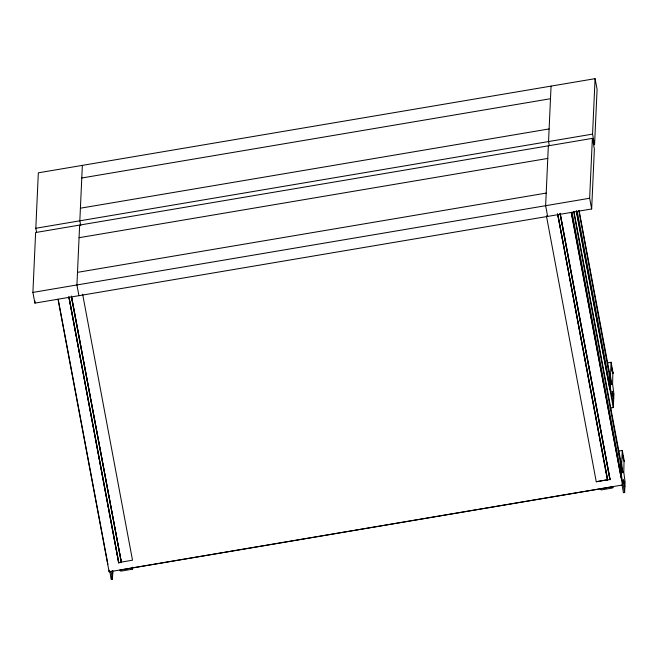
<?xml version="1.0" encoding="UTF-8"?>
<svg xmlns="http://www.w3.org/2000/svg" width="658" height="658" viewBox="0 0 658 658"><rect width="100%" height="100%" fill="white"/><g stroke="black" fill="none" stroke-linecap="round" stroke-linejoin="round"><path stroke-width="0.99" d="M609.719 388.335L609.834 385.341M610.032 380.34L610.106 378.342M579.081 210.642L610.328 377.289L609.867 389.355L576.35 211.58M620.913 476.466L621.029 473.472M621.218 468.471L621.292 466.473M573.908 211.531L621.522 465.42L621.053 477.494L571.185 212.493M32.9 292.407L35.622 232.529L592.365 138.369L594.38 149.086L591.657 208.964L34.907 303.124L32.9 292.407L589.65 198.255L592.365 138.369M36.544 232.159L35.812 228.26L38.328 172.824L595.079 78.664L597.086 89.381L594.569 144.818L592.562 134.109L595.079 78.664M34.907 303.124L34.997 301.093M79.634 225.085L76.92 284.963L78.927 295.681M82.349 165.38L79.832 220.817L80.745 225.686M622.624 481.804L622.476 485.004L109.129 571.818L109.203 570.223M112.057 570.905L112.707 573.661L112.452 579.139L111.284 579.336L111.408 576.597M112.839 570.65L112.715 573.422L112.321 570.988M71.278 296.388L121.335 562.393L118.67 562.845L69 297.457M600.894 488.73L601.116 489.922L612.277 488.039A1.217 1.168 2.6 0 0 613.231 486.649L119.846 570.083A1.217 1.168 2.6 0 0 121.245 571.078L132.406 569.195L132.497 567.188M548.344 145.813L545.63 205.699L547.637 216.408M551.059 86.108L548.542 141.552L549.274 145.443M607.408 479.855L596.255 481.738L607.605 479.674L605.327 467.674M610.015 386.073L610.353 378.769L611.743 384.667L610.476 375.948L611.101 362.278L607.375 362.912M560.205 213.307L610.081 479.295L607.4 480.151L607.416 479.707M607.605 479.674L557.713 214.08M612.845 372.724L612.869 372.14L613.091 373.333L611.101 362.278M610.27 408.059L613.297 407.549L613.692 398.871L612.277 391.304L613.7 398.633L613.914 394.01L612.606 384.083L612.869 372.14M621.201 474.245L621.539 466.933L622.929 472.831L621.662 464.112L622.287 450.45L618.561 451.084M624.031 460.896L624.055 460.312L623.792 472.247L625.1 482.174L624.886 486.805M623.463 479.476L624.524 485.143M624.294 461.168L622.287 450.45M621.983 484.856L623.455 492.719L624.631 492.513L624.878 487.035L623.825 481.13M609.316 376.804L610.591 376.541M620.502 464.976L621.777 464.712L620.601 464.926M81.773 177.997L550.483 98.725M80.408 208.199L549.117 128.935M35.812 228.26L592.562 134.109M79.067 237.703L547.777 158.43M77.496 272.346L546.198 193.082M609.415 376.754L610.591 376.557M609.834 377.264L578.9 210.692M621.02 465.395L573.727 211.572M589.65 198.255L591.657 208.964M577.263 211.366L613.445 404.349M576.359 210.527L613.297 407.549M572.09 212.304L624.631 492.513M571.374 212.476L622.476 485.004M560.188 213.718L610.056 479.707M559.999 213.694L609.876 479.682M557.91 214.788L564.145 248.033M564.523 250.048L565.469 255.09M565.847 257.105L568.117 269.196M568.496 271.211L569.433 276.245M569.812 278.26L573.406 297.408M573.784 299.423L577.37 318.562M577.749 320.578L583.227 349.793M583.605 351.808L585.875 363.899M586.253 365.914L587.191 370.956M587.569 372.971L589.839 385.062M590.218 387.077L591.164 392.11M591.542 394.126L595.128 413.273M595.506 415.288L603.633 458.61M604.011 460.625L604.957 465.658M557.54 213.809L607.4 480.151M546.387 215.701L596.255 481.738M82.628 294.167L132.505 560.205L121.352 562.096L71.475 296.059M132.184 568.002L132.406 569.195M71.459 296.413L121.335 562.393M68.983 296.774L118.859 562.763M68.794 296.865L118.67 562.845M110.98 571.276L112.452 579.139M109.837 571.638L111.284 579.336M58.208 299.283L107.896 564.317M58.027 299.291L109.129 571.818M609.645 378.029L609.851 379.304M620.831 466.201L621.037 467.476M608.337 367A3.15 0.864 -10.6 0 1 608.321 367.46M607.556 366.736A3.15 0.864 -10.6 0 1 608.041 366.843M609.547 377.149A3.627 1.003 -10.6 0 1 610.328 377.289M619.532 455.13A3.15 0.864 -10.6 0 1 619.507 455.591M618.742 454.875A3.15 0.864 -10.6 0 1 619.227 454.974M620.733 465.28A3.627 1.003 -10.6 0 1 621.522 465.42M611.644 367.723L612.277 371.449L611.685 367.773M622.83 455.895L623.463 459.621L622.83 455.895"/></g></svg>
